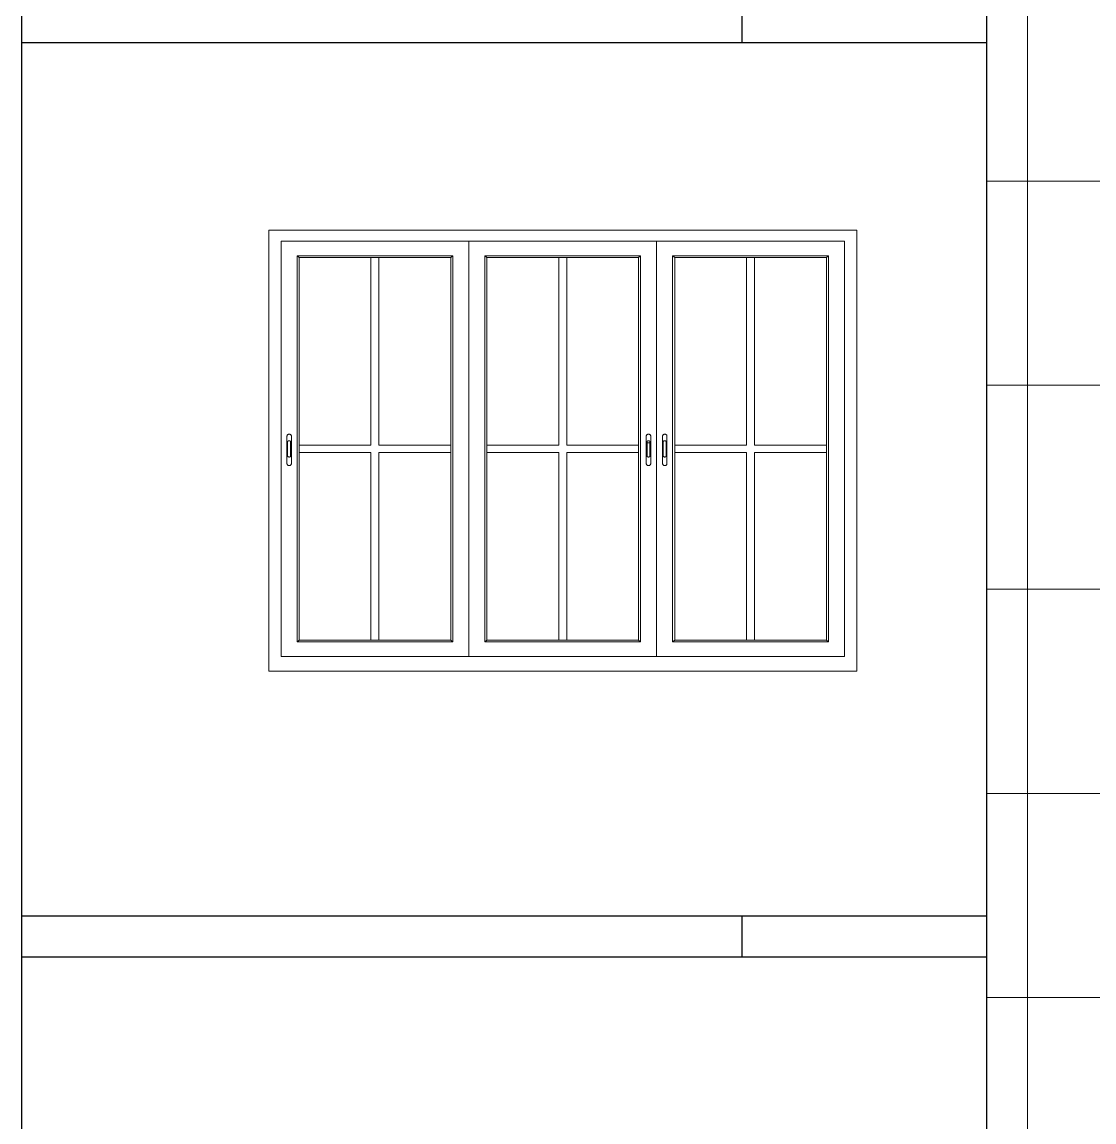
# Model space of a CAD drawing. Header units: inches. Extents: x -10117506 to -5032697, y -6529230 to -3253155.
# Drawn here: x -5060948.1 to -5060816.9, y -3256515.2 to -3256380.5 of the extents above; entities that cross this region are included whole.
import ezdxf

# ---------------------------------------------------------------- set-up
doc = ezdxf.new("R2010")
doc.units = ezdxf.units.IN
doc.header["$LTSCALE"] = 2
doc.header["$MEASUREMENT"] = 0
doc.linetypes.add('ACAD_ISO02W100', pattern=[15, 12, -3])
doc.layers.get('0').update_dxf_attribs({"linetype": 'CONTINUOUS'})
doc.layers.add('HATCH', color=60, linetype='ACAD_ISO02W100', lineweight=13)
doc.layers.add('window', color=4, linetype='CONTINUOUS', lineweight=13)

msp = doc.modelspace()

# ---------------------------------------------------------------- hatches: boundary and pattern name
at = {"layer": 'HATCH', "transparency": 33554661}
h = msp.add_hatch(dxfattribs=at)
h.set_pattern_fill('ANSI37', color=256, scale=200, angle=45)
h.paths.add_polyline_path([(-5060685.56, -3256383), (-5060667.56, -3256383), (-5060667.56, -3256378), (-5060685.56, -3256378), (-5060685.56, -3256340), (-5060829.99, -3256340), (-5060829.99, -3256602), (-5060685.56, -3256602), (-5060685.56, -3256495), (-5060667.56, -3256495), (-5060667.56, -3256490), (-5060685.56, -3256490)])

# ---------------------------------------------------------------- linework, layer by layer
at = {"ltscale": 0.5}
for p, q in [((-5060948.15, -3256602), (-5060948.15, -3256266)), ((-5060829.99, -3256602), (-5060829.99, -3256340)), ((-5060859.99, -3256378), (-5060859.99, -3256383)), ((-5060948.15, -3256383), (-5060829.99, -3256383)), ((-5060948.15, -3256490), (-5060829.99, -3256490)), ((-5060859.99, -3256490), (-5060859.99, -3256495)), ((-5060948.15, -3256495), (-5060829.99, -3256495))]:
    msp.add_line(p, q, dxfattribs=at)
at = {"layer": 'window'}
for p, q in [((-5060917.92, -3256460), (-5060917.92, -3256406)), ((-5060845.92, -3256406), (-5060917.92, -3256406)), ((-5060845.92, -3256460), (-5060845.92, -3256406)), ((-5060916.42, -3256458.22), (-5060916.42, -3256407.33)), ((-5060847.42, -3256407.33), (-5060916.42, -3256407.33)), ((-5060893.42, -3256407.33), (-5060893.42, -3256458.22)), ((-5060870.42, -3256407.33), (-5060870.42, -3256458.22)), ((-5060847.42, -3256407.33), (-5060847.42, -3256458.22)), ((-5060914.46, -3256456.42), (-5060914.46, -3256409.13)), ((-5060914.46, -3256409.13), (-5060895.39, -3256409.13)), ((-5060914.21, -3256409.35), (-5060914.46, -3256409.13)), ((-5060914.21, -3256456.2), (-5060914.21, -3256409.35)), ((-5060895.63, -3256409.35), (-5060914.21, -3256409.35)), ((-5060905.41, -3256409.35), (-5060905.41, -3256432.32)), ((-5060904.43, -3256409.35), (-5060904.43, -3256432.32)), ((-5060895.63, -3256409.35), (-5060895.39, -3256409.13)), ((-5060895.63, -3256409.35), (-5060895.63, -3256456.2)), ((-5060895.39, -3256409.13), (-5060895.39, -3256456.42)), ((-5060872.39, -3256409.13), (-5060891.46, -3256409.13)), ((-5060891.46, -3256409.13), (-5060891.46, -3256456.42)), ((-5060891.21, -3256409.35), (-5060891.46, -3256409.13)), ((-5060891.21, -3256409.35), (-5060891.21, -3256456.2)), ((-5060891.21, -3256409.35), (-5060872.63, -3256409.35)), ((-5060882.41, -3256409.35), (-5060882.41, -3256432.32)), ((-5060881.43, -3256409.35), (-5060881.43, -3256432.32)), ((-5060872.63, -3256409.35), (-5060872.39, -3256409.13)), ((-5060872.63, -3256456.2), (-5060872.63, -3256409.35)), ((-5060872.39, -3256456.42), (-5060872.39, -3256409.13)), ((-5060868.46, -3256456.42), (-5060868.46, -3256409.13)), ((-5060868.46, -3256409.13), (-5060849.39, -3256409.13)), ((-5060868.21, -3256409.35), (-5060868.46, -3256409.13)), ((-5060868.21, -3256456.2), (-5060868.21, -3256409.35)), ((-5060849.63, -3256409.35), (-5060868.21, -3256409.35)), ((-5060859.41, -3256409.35), (-5060859.41, -3256432.32)), ((-5060858.43, -3256409.35), (-5060858.43, -3256432.32)), ((-5060849.63, -3256409.35), (-5060849.39, -3256409.13)), ((-5060849.63, -3256409.35), (-5060849.63, -3256456.2)), ((-5060849.39, -3256409.13), (-5060849.39, -3256456.42)), ((-5060915.68, -3256431.14), (-5060915.67, -3256431.11)), ((-5060915.67, -3256431.11), (-5060915.65, -3256431.08)), ((-5060915.62, -3256431.05), (-5060915.65, -3256431.08)), ((-5060915.59, -3256431.03), (-5060915.62, -3256431.05)), ((-5060915.59, -3256431.03), (-5060915.55, -3256431.01)), ((-5060915.51, -3256431), (-5060915.55, -3256431.01)), ((-5060915.47, -3256430.99), (-5060915.51, -3256431)), ((-5060915.43, -3256430.99), (-5060915.47, -3256430.99)), ((-5060915.39, -3256430.99), (-5060915.43, -3256430.99)), ((-5060915.39, -3256430.99), (-5060915.34, -3256431)), ((-5060915.34, -3256431), (-5060915.3, -3256431.01)), ((-5060915.3, -3256431.01), (-5060915.27, -3256431.03)), ((-5060915.27, -3256431.03), (-5060915.24, -3256431.05)), ((-5060915.24, -3256431.05), (-5060915.21, -3256431.08)), ((-5060915.19, -3256431.11), (-5060915.21, -3256431.08)), ((-5060915.17, -3256431.14), (-5060915.19, -3256431.11)), ((-5060871.66, -3256431.11), (-5060871.68, -3256431.14)), ((-5060871.64, -3256431.08), (-5060871.66, -3256431.11)), ((-5060871.61, -3256431.05), (-5060871.64, -3256431.08)), ((-5060871.58, -3256431.03), (-5060871.61, -3256431.05)), ((-5060871.54, -3256431.01), (-5060871.58, -3256431.03)), ((-5060871.5, -3256431), (-5060871.54, -3256431.01)), ((-5060871.46, -3256430.99), (-5060871.5, -3256431)), ((-5060871.42, -3256430.99), (-5060871.46, -3256430.99)), ((-5060871.38, -3256430.99), (-5060871.42, -3256430.99)), ((-5060871.33, -3256431), (-5060871.38, -3256430.99)), ((-5060871.3, -3256431.01), (-5060871.33, -3256431)), ((-5060871.26, -3256431.03), (-5060871.3, -3256431.01)), ((-5060871.23, -3256431.05), (-5060871.26, -3256431.03)), ((-5060871.2, -3256431.08), (-5060871.23, -3256431.05)), ((-5060871.18, -3256431.11), (-5060871.2, -3256431.08)), ((-5060871.16, -3256431.14), (-5060871.18, -3256431.11)), ((-5060869.68, -3256431.14), (-5060869.67, -3256431.11)), ((-5060869.67, -3256431.11), (-5060869.65, -3256431.08)), ((-5060869.62, -3256431.05), (-5060869.65, -3256431.08)), ((-5060869.59, -3256431.03), (-5060869.62, -3256431.05)), ((-5060869.59, -3256431.03), (-5060869.55, -3256431.01)), ((-5060869.51, -3256431), (-5060869.55, -3256431.01)), ((-5060869.47, -3256430.99), (-5060869.51, -3256431)), ((-5060869.43, -3256430.99), (-5060869.47, -3256430.99)), ((-5060869.39, -3256430.99), (-5060869.43, -3256430.99)), ((-5060869.39, -3256430.99), (-5060869.34, -3256431)), ((-5060869.34, -3256431), (-5060869.3, -3256431.01)), ((-5060869.3, -3256431.01), (-5060869.27, -3256431.03)), ((-5060869.27, -3256431.03), (-5060869.24, -3256431.05)), ((-5060869.24, -3256431.05), (-5060869.21, -3256431.08)), ((-5060869.19, -3256431.11), (-5060869.21, -3256431.08)), ((-5060869.17, -3256431.14), (-5060869.19, -3256431.11)), ((-5060915.7, -3256431.21), (-5060915.68, -3256431.14)), ((-5060915.7, -3256431.21), (-5060915.69, -3256431.17)), ((-5060915.7, -3256434.6), (-5060915.7, -3256431.21)), ((-5060915.69, -3256431.17), (-5060915.68, -3256431.14)), ((-5060915.6, -3256431.88), (-5060915.61, -3256431.9)), ((-5060915.61, -3256431.9), (-5060915.61, -3256431.93)), ((-5060915.61, -3256431.93), (-5060915.61, -3256433.63)), ((-5060915.59, -3256431.86), (-5060915.6, -3256431.88)), ((-5060915.57, -3256431.84), (-5060915.59, -3256431.86)), ((-5060915.56, -3256431.82), (-5060915.57, -3256431.84)), ((-5060915.53, -3256431.81), (-5060915.56, -3256431.82)), ((-5060915.51, -3256431.79), (-5060915.53, -3256431.81)), ((-5060915.48, -3256431.78), (-5060915.51, -3256431.79)), ((-5060915.46, -3256431.78), (-5060915.48, -3256431.78)), ((-5060915.43, -3256431.78), (-5060915.46, -3256431.78)), ((-5060915.4, -3256431.78), (-5060915.43, -3256431.78)), ((-5060915.37, -3256431.78), (-5060915.4, -3256431.78)), ((-5060915.34, -3256431.79), (-5060915.37, -3256431.78)), ((-5060915.32, -3256431.81), (-5060915.34, -3256431.79)), ((-5060915.3, -3256431.82), (-5060915.32, -3256431.81)), ((-5060915.28, -3256431.84), (-5060915.3, -3256431.82)), ((-5060915.27, -3256431.86), (-5060915.28, -3256431.84)), ((-5060915.25, -3256431.88), (-5060915.27, -3256431.86)), ((-5060915.25, -3256431.9), (-5060915.25, -3256431.88)), ((-5060915.25, -3256431.93), (-5060915.25, -3256431.9)), ((-5060915.25, -3256433.63), (-5060915.25, -3256431.93)), ((-5060915.16, -3256431.17), (-5060915.17, -3256431.14)), ((-5060915.16, -3256431.17), (-5060915.16, -3256431.21)), ((-5060915.16, -3256431.21), (-5060915.16, -3256434.6)), ((-5060914.21, -3256432.32), (-5060905.41, -3256432.32)), ((-5060904.43, -3256432.32), (-5060895.63, -3256432.32)), ((-5060882.41, -3256432.32), (-5060891.21, -3256432.32)), ((-5060872.63, -3256432.32), (-5060881.43, -3256432.32)), ((-5060871.68, -3256431.14), (-5060871.69, -3256431.17)), ((-5060871.69, -3256431.17), (-5060871.69, -3256431.21)), ((-5060871.69, -3256431.21), (-5060871.69, -3256434.6)), ((-5060871.6, -3256431.9), (-5060871.59, -3256431.88)), ((-5060871.6, -3256431.93), (-5060871.6, -3256431.9)), ((-5060871.6, -3256432.17), (-5060871.6, -3256431.93)), ((-5060871.6, -3256432.15), (-5060871.59, -3256432.13)), ((-5060871.6, -3256432.17), (-5060871.6, -3256432.15)), ((-5060871.6, -3256433.63), (-5060871.6, -3256432.17)), ((-5060871.59, -3256431.88), (-5060871.58, -3256431.86)), ((-5060871.59, -3256432.13), (-5060871.58, -3256432.11)), ((-5060871.58, -3256431.86), (-5060871.57, -3256431.84)), ((-5060871.58, -3256432.11), (-5060871.57, -3256432.09)), ((-5060871.57, -3256431.84), (-5060871.55, -3256431.82)), ((-5060871.57, -3256432.09), (-5060871.55, -3256432.07)), ((-5060871.55, -3256431.82), (-5060871.52, -3256431.81)), ((-5060871.55, -3256432.07), (-5060871.52, -3256432.05)), ((-5060871.52, -3256431.81), (-5060871.5, -3256431.79)), ((-5060871.52, -3256432.05), (-5060871.5, -3256432.04)), ((-5060871.5, -3256431.79), (-5060871.47, -3256431.78)), ((-5060871.5, -3256432.04), (-5060871.47, -3256432.03)), ((-5060871.47, -3256431.78), (-5060871.45, -3256431.78)), ((-5060871.47, -3256432.03), (-5060871.45, -3256432.03)), ((-5060871.45, -3256431.78), (-5060871.42, -3256431.78)), ((-5060871.45, -3256432.03), (-5060871.42, -3256432.03)), ((-5060871.42, -3256431.78), (-5060871.39, -3256431.78)), ((-5060871.42, -3256432.03), (-5060871.39, -3256432.03)), ((-5060871.39, -3256431.78), (-5060871.36, -3256431.78)), ((-5060871.39, -3256432.03), (-5060871.36, -3256432.03)), ((-5060871.36, -3256431.78), (-5060871.34, -3256431.79)), ((-5060871.36, -3256432.03), (-5060871.34, -3256432.04)), ((-5060871.34, -3256431.79), (-5060871.31, -3256431.81)), ((-5060871.34, -3256432.04), (-5060871.31, -3256432.05)), ((-5060871.31, -3256431.81), (-5060871.29, -3256431.82)), ((-5060871.31, -3256432.05), (-5060871.29, -3256432.07)), ((-5060871.29, -3256431.82), (-5060871.27, -3256431.84)), ((-5060871.29, -3256432.07), (-5060871.27, -3256432.09)), ((-5060871.27, -3256431.84), (-5060871.26, -3256431.86)), ((-5060871.27, -3256432.09), (-5060871.26, -3256432.11)), ((-5060871.26, -3256431.86), (-5060871.25, -3256431.88)), ((-5060871.26, -3256432.11), (-5060871.25, -3256432.13)), ((-5060871.25, -3256431.88), (-5060871.24, -3256431.9)), ((-5060871.25, -3256432.13), (-5060871.24, -3256432.15)), ((-5060871.24, -3256431.9), (-5060871.24, -3256431.93)), ((-5060871.24, -3256433.63), (-5060871.24, -3256431.93)), ((-5060871.24, -3256432.15), (-5060871.24, -3256432.17)), ((-5060871.15, -3256431.17), (-5060871.16, -3256431.14)), ((-5060871.15, -3256431.21), (-5060871.16, -3256431.14)), ((-5060871.15, -3256431.21), (-5060871.15, -3256431.17)), ((-5060871.15, -3256434.6), (-5060871.15, -3256431.21)), ((-5060869.7, -3256431.21), (-5060869.68, -3256431.14)), ((-5060869.7, -3256431.21), (-5060869.69, -3256431.17)), ((-5060869.7, -3256434.6), (-5060869.7, -3256431.21)), ((-5060869.69, -3256431.17), (-5060869.68, -3256431.14)), ((-5060869.6, -3256431.88), (-5060869.61, -3256431.9)), ((-5060869.61, -3256431.9), (-5060869.61, -3256431.93)), ((-5060869.61, -3256431.93), (-5060869.61, -3256433.63)), ((-5060869.59, -3256431.86), (-5060869.6, -3256431.88)), ((-5060869.57, -3256431.84), (-5060869.59, -3256431.86)), ((-5060869.56, -3256431.82), (-5060869.57, -3256431.84)), ((-5060869.53, -3256431.81), (-5060869.56, -3256431.82)), ((-5060869.51, -3256431.79), (-5060869.53, -3256431.81)), ((-5060869.48, -3256431.78), (-5060869.51, -3256431.79)), ((-5060869.46, -3256431.78), (-5060869.48, -3256431.78)), ((-5060869.43, -3256431.78), (-5060869.46, -3256431.78)), ((-5060869.4, -3256431.78), (-5060869.43, -3256431.78)), ((-5060869.37, -3256431.78), (-5060869.4, -3256431.78)), ((-5060869.34, -3256431.79), (-5060869.37, -3256431.78)), ((-5060869.32, -3256431.81), (-5060869.34, -3256431.79)), ((-5060869.3, -3256431.82), (-5060869.32, -3256431.81)), ((-5060869.28, -3256431.84), (-5060869.3, -3256431.82)), ((-5060869.27, -3256431.86), (-5060869.28, -3256431.84)), ((-5060869.25, -3256431.88), (-5060869.27, -3256431.86)), ((-5060869.25, -3256431.9), (-5060869.25, -3256431.88)), ((-5060869.25, -3256431.93), (-5060869.25, -3256431.9)), ((-5060869.25, -3256433.63), (-5060869.25, -3256431.93)), ((-5060869.16, -3256431.17), (-5060869.17, -3256431.14)), ((-5060869.16, -3256431.17), (-5060869.16, -3256431.21)), ((-5060869.16, -3256431.21), (-5060869.16, -3256434.6)), ((-5060868.21, -3256432.32), (-5060859.41, -3256432.32)), ((-5060858.43, -3256432.32), (-5060849.63, -3256432.32)), ((-5060915.61, -3256433.66), (-5060915.61, -3256433.63)), ((-5060915.6, -3256433.68), (-5060915.61, -3256433.66)), ((-5060915.59, -3256433.7), (-5060915.6, -3256433.68)), ((-5060915.57, -3256433.72), (-5060915.59, -3256433.7)), ((-5060915.56, -3256433.74), (-5060915.57, -3256433.72)), ((-5060915.53, -3256433.75), (-5060915.56, -3256433.74)), ((-5060915.51, -3256433.76), (-5060915.53, -3256433.75)), ((-5060915.48, -3256433.77), (-5060915.51, -3256433.76)), ((-5060915.46, -3256433.78), (-5060915.48, -3256433.77)), ((-5060915.43, -3256433.78), (-5060915.46, -3256433.78)), ((-5060915.4, -3256433.78), (-5060915.43, -3256433.78)), ((-5060915.37, -3256433.77), (-5060915.4, -3256433.78)), ((-5060915.34, -3256433.76), (-5060915.37, -3256433.77)), ((-5060915.32, -3256433.75), (-5060915.34, -3256433.76)), ((-5060915.3, -3256433.74), (-5060915.32, -3256433.75)), ((-5060915.28, -3256433.72), (-5060915.3, -3256433.74)), ((-5060915.27, -3256433.7), (-5060915.28, -3256433.72)), ((-5060915.25, -3256433.68), (-5060915.27, -3256433.7)), ((-5060915.25, -3256433.63), (-5060915.25, -3256433.66)), ((-5060915.25, -3256433.66), (-5060915.25, -3256433.68)), ((-5060914.21, -3256433.22), (-5060905.41, -3256433.22)), ((-5060905.41, -3256433.22), (-5060905.41, -3256456.2)), ((-5060904.43, -3256433.22), (-5060895.63, -3256433.22)), ((-5060904.43, -3256433.22), (-5060904.43, -3256456.2)), ((-5060882.41, -3256433.22), (-5060891.21, -3256433.22)), ((-5060882.41, -3256433.22), (-5060882.41, -3256456.2)), ((-5060881.43, -3256433.22), (-5060881.43, -3256456.2)), ((-5060872.63, -3256433.22), (-5060881.43, -3256433.22)), ((-5060871.6, -3256433.63), (-5060871.6, -3256433.66)), ((-5060871.6, -3256433.66), (-5060871.59, -3256433.68)), ((-5060871.59, -3256433.68), (-5060871.58, -3256433.7)), ((-5060871.58, -3256433.7), (-5060871.57, -3256433.72)), ((-5060871.57, -3256433.72), (-5060871.55, -3256433.74)), ((-5060871.55, -3256433.74), (-5060871.52, -3256433.75)), ((-5060871.52, -3256433.75), (-5060871.5, -3256433.76)), ((-5060871.5, -3256433.76), (-5060871.47, -3256433.77)), ((-5060871.47, -3256433.77), (-5060871.45, -3256433.78)), ((-5060871.45, -3256433.78), (-5060871.42, -3256433.78)), ((-5060871.42, -3256433.78), (-5060871.39, -3256433.78)), ((-5060871.39, -3256433.78), (-5060871.36, -3256433.77)), ((-5060871.36, -3256433.77), (-5060871.34, -3256433.76)), ((-5060871.34, -3256433.76), (-5060871.31, -3256433.75)), ((-5060871.31, -3256433.75), (-5060871.29, -3256433.74)), ((-5060871.29, -3256433.74), (-5060871.27, -3256433.72)), ((-5060871.27, -3256433.72), (-5060871.26, -3256433.7)), ((-5060871.26, -3256433.7), (-5060871.25, -3256433.68)), ((-5060871.25, -3256433.68), (-5060871.24, -3256433.66)), ((-5060871.24, -3256433.66), (-5060871.24, -3256433.63)), ((-5060869.61, -3256433.66), (-5060869.61, -3256433.63)), ((-5060869.6, -3256433.68), (-5060869.61, -3256433.66)), ((-5060869.59, -3256433.7), (-5060869.6, -3256433.68)), ((-5060869.57, -3256433.72), (-5060869.59, -3256433.7)), ((-5060869.56, -3256433.74), (-5060869.57, -3256433.72)), ((-5060869.53, -3256433.75), (-5060869.56, -3256433.74)), ((-5060869.51, -3256433.76), (-5060869.53, -3256433.75)), ((-5060869.48, -3256433.77), (-5060869.51, -3256433.76)), ((-5060869.46, -3256433.78), (-5060869.48, -3256433.77)), ((-5060869.43, -3256433.78), (-5060869.46, -3256433.78)), ((-5060869.4, -3256433.78), (-5060869.43, -3256433.78)), ((-5060869.37, -3256433.77), (-5060869.4, -3256433.78)), ((-5060869.34, -3256433.76), (-5060869.37, -3256433.77)), ((-5060869.32, -3256433.75), (-5060869.34, -3256433.76)), ((-5060869.3, -3256433.74), (-5060869.32, -3256433.75)), ((-5060869.28, -3256433.72), (-5060869.3, -3256433.74)), ((-5060869.27, -3256433.7), (-5060869.28, -3256433.72)), ((-5060869.25, -3256433.68), (-5060869.27, -3256433.7)), ((-5060869.25, -3256433.63), (-5060869.25, -3256433.66)), ((-5060869.25, -3256433.66), (-5060869.25, -3256433.68)), ((-5060868.21, -3256433.22), (-5060859.41, -3256433.22)), ((-5060859.41, -3256433.22), (-5060859.41, -3256456.2)), ((-5060858.43, -3256433.22), (-5060849.63, -3256433.22)), ((-5060858.43, -3256433.22), (-5060858.43, -3256456.2)), ((-5060915.69, -3256434.63), (-5060915.7, -3256434.6)), ((-5060915.68, -3256434.67), (-5060915.69, -3256434.63)), ((-5060915.68, -3256434.67), (-5060915.67, -3256434.7)), ((-5060915.67, -3256434.7), (-5060915.65, -3256434.73)), ((-5060915.65, -3256434.73), (-5060915.62, -3256434.75)), ((-5060915.59, -3256434.78), (-5060915.62, -3256434.75)), ((-5060915.55, -3256434.8), (-5060915.59, -3256434.78)), ((-5060915.55, -3256434.8), (-5060915.51, -3256434.81)), ((-5060915.47, -3256434.82), (-5060915.51, -3256434.81)), ((-5060915.43, -3256434.82), (-5060915.47, -3256434.82)), ((-5060915.43, -3256434.82), (-5060915.39, -3256434.82)), ((-5060915.39, -3256434.82), (-5060915.34, -3256434.81)), ((-5060915.3, -3256434.8), (-5060915.34, -3256434.81)), ((-5060915.27, -3256434.78), (-5060915.3, -3256434.8)), ((-5060915.27, -3256434.78), (-5060915.24, -3256434.75)), ((-5060915.24, -3256434.75), (-5060915.21, -3256434.73)), ((-5060915.21, -3256434.73), (-5060915.19, -3256434.7)), ((-5060915.17, -3256434.67), (-5060915.19, -3256434.7)), ((-5060915.16, -3256434.6), (-5060915.17, -3256434.67)), ((-5060915.16, -3256434.63), (-5060915.17, -3256434.67)), ((-5060915.16, -3256434.63), (-5060915.16, -3256434.6)), ((-5060871.69, -3256434.63), (-5060871.69, -3256434.6)), ((-5060871.69, -3256434.6), (-5060871.68, -3256434.67)), ((-5060871.69, -3256434.63), (-5060871.68, -3256434.67)), ((-5060871.68, -3256434.67), (-5060871.66, -3256434.7)), ((-5060871.66, -3256434.7), (-5060871.64, -3256434.73)), ((-5060871.64, -3256434.73), (-5060871.61, -3256434.75)), ((-5060871.61, -3256434.75), (-5060871.58, -3256434.78)), ((-5060871.58, -3256434.78), (-5060871.54, -3256434.8)), ((-5060871.54, -3256434.8), (-5060871.5, -3256434.81)), ((-5060871.5, -3256434.81), (-5060871.46, -3256434.82)), ((-5060871.46, -3256434.82), (-5060871.42, -3256434.82)), ((-5060871.42, -3256434.82), (-5060871.38, -3256434.82)), ((-5060871.38, -3256434.82), (-5060871.33, -3256434.81)), ((-5060871.33, -3256434.81), (-5060871.3, -3256434.8)), ((-5060871.3, -3256434.8), (-5060871.26, -3256434.78)), ((-5060871.26, -3256434.78), (-5060871.23, -3256434.75)), ((-5060871.23, -3256434.75), (-5060871.2, -3256434.73)), ((-5060871.2, -3256434.73), (-5060871.18, -3256434.7)), ((-5060871.18, -3256434.7), (-5060871.16, -3256434.67)), ((-5060871.16, -3256434.67), (-5060871.15, -3256434.63)), ((-5060871.15, -3256434.63), (-5060871.15, -3256434.6)), ((-5060869.69, -3256434.63), (-5060869.7, -3256434.6)), ((-5060869.68, -3256434.67), (-5060869.69, -3256434.63)), ((-5060869.68, -3256434.67), (-5060869.67, -3256434.7)), ((-5060869.67, -3256434.7), (-5060869.65, -3256434.73)), ((-5060869.65, -3256434.73), (-5060869.62, -3256434.75)), ((-5060869.59, -3256434.78), (-5060869.62, -3256434.75)), ((-5060869.55, -3256434.8), (-5060869.59, -3256434.78)), ((-5060869.55, -3256434.8), (-5060869.51, -3256434.81)), ((-5060869.47, -3256434.82), (-5060869.51, -3256434.81)), ((-5060869.43, -3256434.82), (-5060869.47, -3256434.82)), ((-5060869.43, -3256434.82), (-5060869.39, -3256434.82)), ((-5060869.39, -3256434.82), (-5060869.34, -3256434.81)), ((-5060869.3, -3256434.8), (-5060869.34, -3256434.81)), ((-5060869.27, -3256434.78), (-5060869.3, -3256434.8)), ((-5060869.27, -3256434.78), (-5060869.24, -3256434.75)), ((-5060869.24, -3256434.75), (-5060869.21, -3256434.73)), ((-5060869.21, -3256434.73), (-5060869.19, -3256434.7)), ((-5060869.17, -3256434.67), (-5060869.19, -3256434.7)), ((-5060869.16, -3256434.6), (-5060869.17, -3256434.67)), ((-5060869.16, -3256434.63), (-5060869.17, -3256434.67)), ((-5060869.16, -3256434.63), (-5060869.16, -3256434.6)), ((-5060914.46, -3256456.42), (-5060914.21, -3256456.2)), ((-5060895.39, -3256456.42), (-5060914.46, -3256456.42)), ((-5060895.63, -3256456.2), (-5060914.21, -3256456.2)), ((-5060895.63, -3256456.2), (-5060895.39, -3256456.42)), ((-5060891.21, -3256456.2), (-5060891.46, -3256456.42)), ((-5060891.46, -3256456.42), (-5060872.39, -3256456.42)), ((-5060891.21, -3256456.2), (-5060872.63, -3256456.2)), ((-5060872.39, -3256456.42), (-5060872.63, -3256456.2)), ((-5060868.46, -3256456.42), (-5060868.21, -3256456.2)), ((-5060849.39, -3256456.42), (-5060868.46, -3256456.42)), ((-5060849.63, -3256456.2), (-5060868.21, -3256456.2)), ((-5060849.63, -3256456.2), (-5060849.39, -3256456.42)), ((-5060916.42, -3256458.22), (-5060893.42, -3256458.22)), ((-5060870.42, -3256458.22), (-5060893.42, -3256458.22)), ((-5060870.42, -3256458.22), (-5060847.42, -3256458.22)), ((-5060845.92, -3256460), (-5060917.92, -3256460))]:
    msp.add_line(p, q, dxfattribs=at)

doc.saveas('drawing.dxf')
